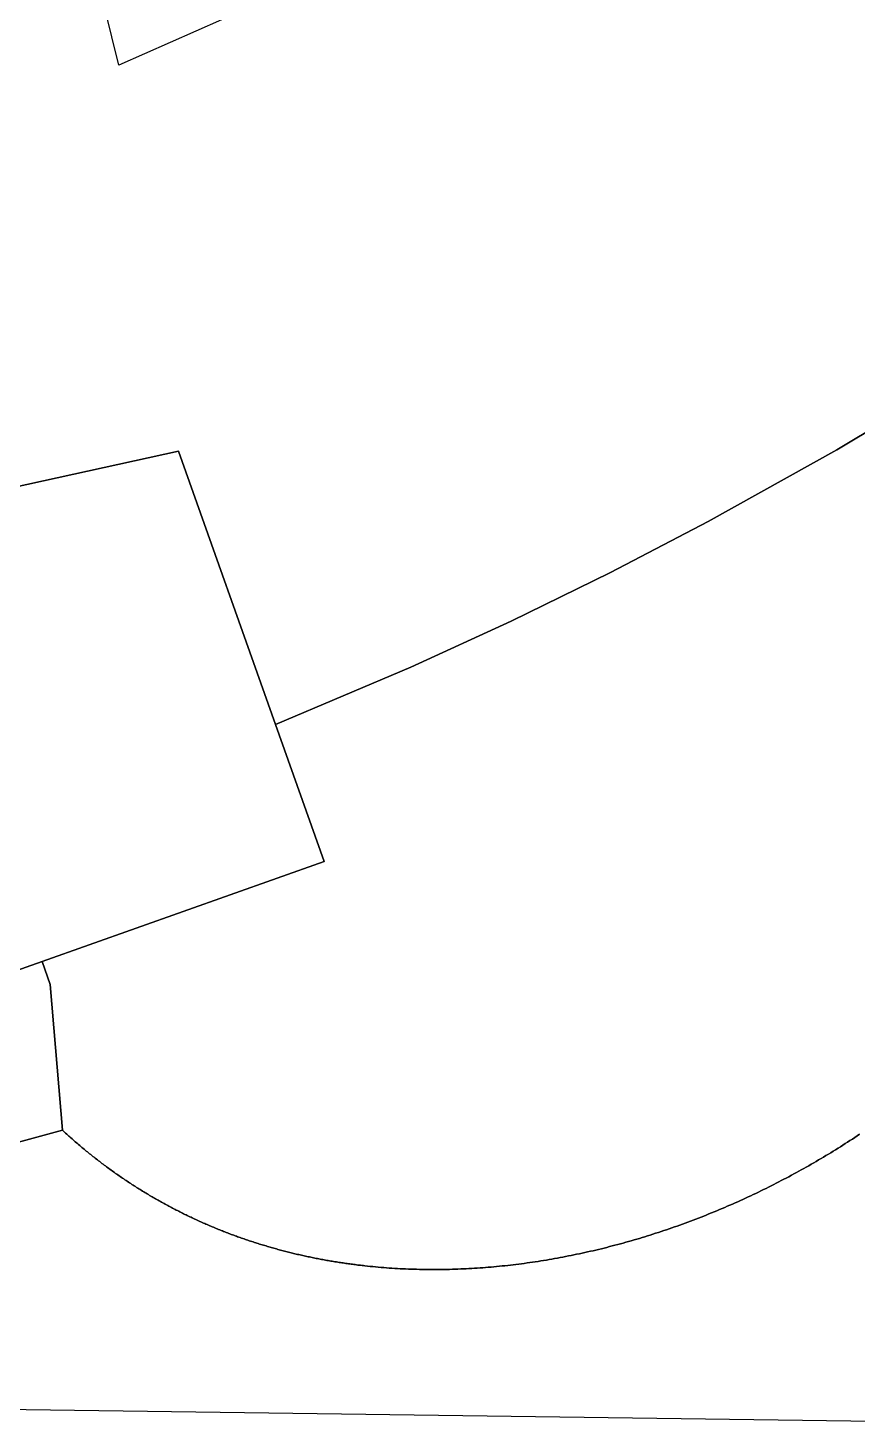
# Model space of a CAD drawing. Header units: millimetres. Extents: x 539514 to 908003, y -69769 to 203909.
# Drawn here: x 756701 to 776625, y -44735 to -11242 of the extents above; entities that cross this region are included whole.
import ezdxf

# ---------------------------------------------------------------- set-up
doc = ezdxf.new("R2010")
doc.units = ezdxf.units.MM
doc.layers.add('CLOSED_AREAS', color=7, linetype='Continuous')

msp = doc.modelspace()

# ---------------------------------------------------------------- linework, layer by layer
at = {"layer": 'CLOSED_AREAS'}
for points in [[(746534.617, -24450.098), (760323.195, -21420.633), (762650.787, -27989.857), (765905.134, -26607.681), (768314.781, -25500.498), (770696.081, -24333.6), (773047.554, -23107.715), (776133.943, -21382.77), (778410.184, -20022.273), (780651.816, -18605.467), (783584.405, -16630.328), (780697.702, -11748.011), (792044.94, -3679.641)], [(762586.478, -10496.905), (758887.697, -12134.59), (758390.902, -10117.143)], [(778410.184, -20022.273), (776133.943, -21382.77), (773047.554, -23107.715), (770696.081, -24333.6), (768314.781, -25500.498), (765905.134, -26607.681), (762650.787, -27989.857), (763817.91, -31283.878), (757041.933, -33684.713), (757239.225, -34241.538), (757530.709, -37739.352), (757556.368, -37763.12), (757582.072, -37786.796), (757607.819, -37810.382), (757633.611, -37833.876), (757659.446, -37857.279), (757685.326, -37880.591), (757711.249, -37903.812), (757737.215, -37926.942), (757763.226, -37949.981), (757789.279, -37972.929), (757815.375, -37995.787), (757841.515, -38018.554), (757867.698, -38041.23), (757893.923, -38063.816), (757920.191, -38086.311), (757946.501, -38108.716), (757972.854, -38131.031), (757999.249, -38153.256), (758025.687, -38175.39), (758052.166, -38197.434), (758078.687, -38219.388), (758105.25, -38241.253), (758131.854, -38263.027), (758158.5, -38284.712), (758185.188, -38306.307), (758211.916, -38327.812), (758238.686, -38349.228), (758265.496, -38370.554), (758292.348, -38391.79), (758319.24, -38412.938), (758346.173, -38433.996), (758373.146, -38454.965), (758400.159, -38475.844), (758427.213, -38496.635), (758454.306, -38517.336), (758481.44, -38537.949), (758508.613, -38558.473), (758535.826, -38578.907), (758563.079, -38599.254), (758590.371, -38619.511), (758617.702, -38639.68), (758645.072, -38659.761), (758672.482, -38679.753), (758699.93, -38699.656), (758727.417, -38719.471), (758754.942, -38739.199), (758782.506, -38758.837), (758810.109, -38778.388), (758837.749, -38797.851), (758865.428, -38817.226), (758893.144, -38836.513), (758920.899, -38855.712), (758948.691, -38874.824), (758976.521, -38893.847), (759004.388, -38912.784), (759032.292, -38931.632), (759060.234, -38950.394), (759088.213, -38969.068), (759116.228, -38987.654), (759144.281, -39006.153), (759172.37, -39024.566), (759200.495, -39042.891), (759228.657, -39061.129), (759256.856, -39079.28), (759285.09, -39097.344), (759313.36, -39115.322), (759341.667, -39133.212), (759370.009, -39151.017), (759398.386, -39168.734), (759426.799, -39186.365), (759455.248, -39203.91), (759483.731, -39221.368), (759512.25, -39238.74), (759540.804, -39256.025), (759569.392, -39273.225), (759598.015, -39290.338), (759626.673, -39307.365), (759655.365, -39324.307), (759684.092, -39341.162), (759712.853, -39357.932), (759741.647, -39374.616), (759770.476, -39391.214), (759799.338, -39407.727), (759828.235, -39424.154), (759857.164, -39440.496), (759886.127, -39456.752), (759915.124, -39472.924), (759944.153, -39489.009), (759973.215, -39505.01), (760002.311, -39520.926), (760031.439, -39536.756), (760060.599, -39552.502), (760089.793, -39568.163), (760119.018, -39583.739), (760148.276, -39599.23), (760177.565, -39614.637), (760206.887, -39629.959), (760236.241, -39645.196), (760265.626, -39660.349), (760295.043, -39675.418), (760324.491, -39690.402), (760353.971, -39705.302), (760383.482, -39720.118), (760413.023, -39734.85), (760442.596, -39749.498), (760472.2, -39764.062), (760501.834, -39778.542), (760531.499, -39792.938), (760561.194, -39807.25), (760590.919, -39821.479), (760620.675, -39835.624), (760650.46, -39849.686), (760680.275, -39863.664), (760710.121, -39877.559), (760739.995, -39891.371), (760769.899, -39905.099), (760799.833, -39918.744), (760829.796, -39932.306), (760859.788, -39945.785), (760889.809, -39959.181), (760919.858, -39972.495), (760949.937, -39985.725), (760980.043, -39998.873), (761010.179, -40011.938), (761040.343, -40024.92), (761070.534, -40037.82), (761100.754, -40050.638), (761131.002, -40063.373), (761161.278, -40076.025), (761191.581, -40088.596), (761221.912, -40101.084), (761252.27, -40113.491), (761282.655, -40125.815), (761313.068, -40138.057), (761343.508, -40150.218), (761373.974, -40162.296), (761404.467, -40174.293), (761434.987, -40186.208), (761465.533, -40198.042), (761496.106, -40209.794), (761526.705, -40221.465), (761557.33, -40233.054), (761587.981, -40244.562), (761618.658, -40255.989), (761649.36, -40267.334), (761680.088, -40278.599), (761710.841, -40289.782), (761741.62, -40300.885), (761772.424, -40311.907), (761803.253, -40322.847), (761834.107, -40333.708), (761864.986, -40344.487), (761895.889, -40355.186), (761926.817, -40365.804), (761957.769, -40376.342), (761988.746, -40386.799), (762019.747, -40397.177), (762050.771, -40407.474), (762081.82, -40417.69), (762112.892, -40427.827), (762143.988, -40437.884), (762175.107, -40447.86), (762206.25, -40457.757), (762237.416, -40467.574), (762268.605, -40477.311), (762299.817, -40486.969), (762331.052, -40496.547), (762362.31, -40506.045), (762393.59, -40515.465), (762424.892, -40524.804), (762456.217, -40534.065), (762487.564, -40543.246), (762518.933, -40552.348), (762550.324, -40561.37), (762581.737, -40570.314), (762613.172, -40579.179), (762644.628, -40587.965), (762676.105, -40596.672), (762707.604, -40605.301), (762739.123, -40613.851), (762770.664, -40622.322), (762802.226, -40630.714), (762833.808, -40639.029), (762865.411, -40647.264), (762897.035, -40655.422), (762928.679, -40663.501), (762960.343, -40671.502), (762992.027, -40679.425), (763023.731, -40687.27), (763055.455, -40695.037), (763087.199, -40702.726), (763118.962, -40710.338), (763150.745, -40717.871), (763182.547, -40725.327), (763214.368, -40732.706), (763246.208, -40740.006), (763278.067, -40747.23), (763309.945, -40754.376), (763341.842, -40761.444), (763373.757, -40768.436), (763405.69, -40775.35), (763437.642, -40782.187), (763469.612, -40788.947), (763501.6, -40795.631), (763533.606, -40802.237), (763565.629, -40808.766), (763597.67, -40815.219), (763629.729, -40821.595), (763661.805, -40827.895), (763693.898, -40834.118), (763726.008, -40840.264), (763758.136, -40846.334), (763790.28, -40852.328), (763822.441, -40858.246), (763854.618, -40864.087), (763886.812, -40869.852), (763919.022, -40875.542), (763951.248, -40881.155), (763983.491, -40886.692), (764015.749, -40892.154), (764048.023, -40897.54), (764080.313, -40902.85), (764112.618, -40908.085), (764144.938, -40913.244), (764177.274, -40918.327), (764209.625, -40923.336), (764241.991, -40928.268), (764274.372, -40933.126), (764306.768, -40937.909), (764339.178, -40942.616), (764371.603, -40947.248), (764404.042, -40951.806), (764436.496, -40956.288), (764468.963, -40960.696), (764501.444, -40965.029), (764533.94, -40969.288), (764566.449, -40973.471), (764598.971, -40977.58), (764631.507, -40981.615), (764664.056, -40985.576), (764696.619, -40989.462), (764729.194, -40993.273), (764761.783, -40997.011), (764794.384, -41000.675), (764859.624, -41007.78), (764924.914, -41014.589), (764990.252, -41021.104), (765055.638, -41027.324), (765121.07, -41033.25), (765186.548, -41038.883), (765252.07, -41044.224), (765317.636, -41049.272), (765383.243, -41054.029), (765448.892, -41058.494), (765514.582, -41062.67), (765580.31, -41066.555), (765646.076, -41070.151), (765711.88, -41073.459), (765777.719, -41076.478), (765843.594, -41079.21), (765909.502, -41081.655), (765975.444, -41083.814), (766041.417, -41085.686), (766107.421, -41087.274), (766173.455, -41088.576), (766239.517, -41089.595), (766305.608, -41090.33), (766371.725, -41090.782), (766437.867, -41090.951), (766504.034, -41090.839), (766570.225, -41090.446), (766636.437, -41089.772), (766702.672, -41088.817), (766768.927, -41087.583), (766835.201, -41086.071), (766901.493, -41084.279), (766967.803, -41082.21), (767034.129, -41079.864), (767100.47, -41077.241), (767166.825, -41074.342), (767233.193, -41071.167), (767299.573, -41067.717), (767365.964, -41063.993), (767432.366, -41059.995), (767498.776, -41055.724), (767565.194, -41051.18), (767631.618, -41046.363), (767698.049, -41041.276), (767764.484, -41035.917), (767830.923, -41030.288), (767897.365, -41024.389), (767963.808, -41018.221), (768030.252, -41011.784), (768096.695, -41005.079), (768163.137, -40998.106), (768229.576, -40990.866), (768296.011, -40983.36), (768362.442, -40975.588), (768428.867, -40967.551), (768495.286, -40959.249), (768561.696, -40950.683), (768628.098, -40941.854), (768694.49, -40932.761), (768760.871, -40923.406), (768827.24, -40913.789), (768893.596, -40903.911), (768959.938, -40893.772), (769026.265, -40883.373), (769092.575, -40872.714), (769158.869, -40861.797), (769225.144, -40850.62), (769291.4, -40839.187), (769357.636, -40827.495), (769423.85, -40815.547), (769490.042, -40803.343), (769556.211, -40790.884), (769622.355, -40778.169), (769688.473, -40765.2), (769754.565, -40751.977), (769820.63, -40738.501), (769886.665, -40724.772), (769952.671, -40710.791), (770018.647, -40696.558), (770084.59, -40682.074), (770150.501, -40667.34), (770216.377, -40652.356), (770282.219, -40637.123), (770348.025, -40621.641), (770413.794, -40605.91), (770479.525, -40589.933), (770545.217, -40573.708), (770610.868, -40557.236), (770676.479, -40540.519), (770742.047, -40523.557), (770807.572, -40506.35), (770873.052, -40488.898), (770938.488, -40471.204), (771003.877, -40453.266), (771069.218, -40435.085), (771134.511, -40416.663), (771199.754, -40398), (771264.947, -40379.095), (771330.089, -40359.951), (771395.177, -40340.567), (771460.212, -40320.944), (771525.192, -40301.082), (771590.117, -40280.983), (771654.984, -40260.646), (771719.794, -40240.073), (771784.545, -40219.263), (771849.235, -40198.218), (771913.865, -40176.938), (771978.433, -40155.423), (772042.938, -40133.675), (772107.378, -40111.693), (772171.754, -40089.478), (772236.063, -40067.031), (772300.305, -40044.353), (772364.478, -40021.444), (772428.583, -39998.304), (772492.617, -39974.934), (772556.579, -39951.335), (772620.469, -39927.507), (772684.285, -39903.451), (772748.027, -39879.168), (772811.694, -39854.657), (772875.283, -39829.92), (772938.795, -39804.957), (773002.228, -39779.769), (773065.582, -39754.356), (773128.854, -39728.719), (773192.045, -39702.858), (773255.153, -39676.774), (773318.177, -39650.468), (773381.116, -39623.94), (773443.968, -39597.19), (773506.734, -39570.22), (773569.412, -39543.03), (773632, -39515.62), (773694.498, -39487.991), (773756.905, -39460.143), (773819.22, -39432.078), (773881.441, -39403.795), (773943.568, -39375.295), (774005.6, -39346.58), (774067.535, -39317.648), (774129.373, -39288.502), (774191.111, -39259.141), (774252.751, -39229.566), (774314.29, -39199.778), (774375.727, -39169.778), (774437.061, -39139.565), (774498.291, -39109.14), (774559.417, -39078.504), (774620.437, -39047.658), (774681.35, -39016.602), (774742.155, -38985.337), (774802.851, -38953.863), (774863.437, -38922.18), (774923.912, -38890.291), (774984.275, -38858.194), (775044.524, -38825.89), (775104.66, -38793.381), (775164.68, -38760.666), (775224.584, -38727.747), (775284.37, -38694.623), (775344.038, -38661.296), (775403.587, -38627.765), (775463.015, -38594.032), (775522.322, -38560.098), (775581.506, -38525.962), (775640.567, -38491.625), (775699.502, -38457.088), (775758.313, -38422.351), (775816.996, -38387.415), (775875.552, -38352.281), (775933.979, -38316.949), (775992.276, -38281.42), (776050.442, -38245.694), (776108.476, -38209.771), (776166.378, -38173.653), (776224.145, -38137.34), (776281.777, -38100.832), (776339.273, -38064.131), (776396.632, -38027.236), (776453.852, -37990.148), (776510.934, -37952.868), (776567.875, -37915.397), (776624.675, -37877.734), (776681.332, -37839.881)], [(751118.052, -39488.258), (757530.709, -37739.352), (757239.225, -34241.538), (757041.933, -33684.713), (749175.882, -36471.779)], [(776681.332, -37839.881), (776624.675, -37877.734), (776567.875, -37915.397), (776510.934, -37952.868), (776453.852, -37990.148), (776396.632, -38027.236), (776339.273, -38064.131), (776281.777, -38100.832), (776224.145, -38137.34), (776166.378, -38173.653), (776108.476, -38209.771), (776050.442, -38245.694), (775992.276, -38281.42), (775933.979, -38316.949), (775875.552, -38352.281), (775816.996, -38387.415), (775758.313, -38422.351), (775699.502, -38457.088), (775640.567, -38491.625), (775581.506, -38525.962), (775522.322, -38560.098), (775463.015, -38594.032), (775403.587, -38627.765), (775344.038, -38661.296), (775284.37, -38694.623), (775224.584, -38727.747), (775164.68, -38760.666), (775104.66, -38793.381), (775044.524, -38825.89), (774984.275, -38858.194), (774923.912, -38890.291), (774863.437, -38922.18), (774802.851, -38953.863), (774742.155, -38985.337), (774681.35, -39016.602), (774620.437, -39047.658), (774559.417, -39078.504), (774498.291, -39109.14), (774437.061, -39139.565), (774375.727, -39169.778), (774314.29, -39199.778), (774252.751, -39229.566), (774191.111, -39259.141), (774129.373, -39288.502), (774067.535, -39317.648), (774005.6, -39346.58), (773943.568, -39375.295), (773881.441, -39403.795), (773819.22, -39432.078), (773756.905, -39460.143), (773694.498, -39487.991), (773632, -39515.62), (773569.412, -39543.03), (773506.734, -39570.22), (773443.968, -39597.19), (773381.116, -39623.94), (773318.177, -39650.468), (773255.153, -39676.774), (773192.045, -39702.858), (773128.854, -39728.719), (773065.582, -39754.356), (773002.228, -39779.769), (772938.795, -39804.957), (772875.283, -39829.92), (772811.694, -39854.657), (772748.027, -39879.168), (772684.285, -39903.451), (772620.469, -39927.507), (772556.579, -39951.335), (772492.617, -39974.934), (772428.583, -39998.304), (772364.478, -40021.444), (772300.305, -40044.353), (772236.063, -40067.031), (772171.754, -40089.478), (772107.378, -40111.693), (772042.938, -40133.675), (771978.433, -40155.423), (771913.865, -40176.938), (771849.235, -40198.218), (771784.545, -40219.263), (771719.794, -40240.073), (771654.984, -40260.646), (771590.117, -40280.983), (771525.192, -40301.082), (771460.212, -40320.944), (771395.177, -40340.567), (771330.089, -40359.951), (771264.947, -40379.095), (771199.754, -40398), (771134.511, -40416.663), (771069.218, -40435.085), (771003.877, -40453.266), (770938.488, -40471.204), (770873.052, -40488.898), (770807.572, -40506.35), (770742.047, -40523.557), (770676.479, -40540.519), (770610.868, -40557.236), (770545.217, -40573.708), (770479.525, -40589.933), (770413.794, -40605.91), (770348.025, -40621.641), (770282.219, -40637.123), (770216.377, -40652.356), (770150.501, -40667.34), (770084.59, -40682.074), (770018.647, -40696.558), (769952.671, -40710.791), (769886.665, -40724.772), (769820.63, -40738.501), (769754.565, -40751.977), (769688.473, -40765.2), (769622.355, -40778.169), (769556.211, -40790.884), (769490.042, -40803.343), (769423.85, -40815.547), (769357.636, -40827.495), (769291.4, -40839.187), (769225.144, -40850.62), (769158.869, -40861.797), (769092.575, -40872.714), (769026.265, -40883.373), (768959.938, -40893.772), (768893.596, -40903.911), (768827.24, -40913.789), (768760.871, -40923.406), (768694.49, -40932.761), (768628.098, -40941.854), (768561.696, -40950.683), (768495.286, -40959.249), (768428.867, -40967.551), (768362.442, -40975.588), (768296.011, -40983.36), (768229.576, -40990.866), (768163.137, -40998.106), (768096.695, -41005.079), (768030.252, -41011.784), (767963.808, -41018.221), (767897.365, -41024.389), (767830.923, -41030.288), (767764.484, -41035.917), (767698.049, -41041.276), (767631.618, -41046.363), (767565.194, -41051.18), (767498.776, -41055.724), (767432.366, -41059.995), (767365.964, -41063.993), (767299.573, -41067.717), (767233.193, -41071.167), (767166.825, -41074.342), (767100.47, -41077.241), (767034.129, -41079.864), (766967.803, -41082.21), (766901.493, -41084.279), (766835.201, -41086.071), (766768.927, -41087.583), (766702.672, -41088.817), (766636.437, -41089.772), (766570.225, -41090.446), (766504.034, -41090.839), (766437.867, -41090.951), (766371.725, -41090.782), (766305.608, -41090.33), (766239.517, -41089.595), (766173.455, -41088.576), (766107.421, -41087.274), (766041.417, -41085.686), (765975.444, -41083.814), (765909.502, -41081.655), (765843.594, -41079.21), (765777.719, -41076.478), (765711.88, -41073.459), (765646.076, -41070.151), (765580.31, -41066.555), (765514.582, -41062.67), (765448.892, -41058.494), (765383.243, -41054.029), (765317.636, -41049.272), (765252.07, -41044.224), (765186.548, -41038.883), (765121.07, -41033.25), (765055.638, -41027.324), (764990.252, -41021.104), (764924.914, -41014.589), (764859.624, -41007.78), (764794.384, -41000.675), (764761.783, -40997.011), (764729.194, -40993.273), (764696.619, -40989.462), (764664.056, -40985.576), (764631.507, -40981.615), (764598.971, -40977.58), (764566.449, -40973.471), (764533.94, -40969.288), (764501.444, -40965.029), (764468.963, -40960.696), (764436.496, -40956.288), (764404.042, -40951.806), (764371.603, -40947.248), (764339.178, -40942.616), (764306.768, -40937.909), (764274.372, -40933.126), (764241.991, -40928.268), (764209.625, -40923.336), (764177.274, -40918.327), (764144.938, -40913.244), (764112.618, -40908.085), (764080.313, -40902.85), (764048.023, -40897.54), (764015.749, -40892.154), (763983.491, -40886.692), (763951.248, -40881.155), (763919.022, -40875.542), (763886.812, -40869.852), (763854.618, -40864.087), (763822.441, -40858.246), (763790.28, -40852.328), (763758.136, -40846.334), (763726.008, -40840.264), (763693.898, -40834.118), (763661.805, -40827.895), (763629.729, -40821.595), (763597.67, -40815.219), (763565.629, -40808.766), (763533.606, -40802.237), (763501.6, -40795.631), (763469.612, -40788.947), (763437.642, -40782.187), (763405.69, -40775.35), (763373.757, -40768.436), (763341.842, -40761.444), (763309.945, -40754.376), (763278.067, -40747.23), (763246.208, -40740.006), (763214.368, -40732.706), (763182.547, -40725.327), (763150.745, -40717.871), (763118.962, -40710.338), (763087.199, -40702.726), (763055.455, -40695.037), (763023.731, -40687.27), (762992.027, -40679.425), (762960.343, -40671.502), (762928.679, -40663.501), (762897.035, -40655.422), (762865.411, -40647.264), (762833.808, -40639.029), (762802.226, -40630.714), (762770.664, -40622.322), (762739.123, -40613.851), (762707.604, -40605.301), (762676.105, -40596.672), (762644.628, -40587.965), (762613.172, -40579.179), (762581.737, -40570.314), (762550.324, -40561.37), (762518.933, -40552.348), (762487.564, -40543.246), (762456.217, -40534.065), (762424.892, -40524.804), (762393.59, -40515.465), (762362.31, -40506.045), (762331.052, -40496.547), (762299.817, -40486.969), (762268.605, -40477.311), (762237.416, -40467.574), (762206.25, -40457.757), (762175.107, -40447.86), (762143.988, -40437.884), (762112.892, -40427.827), (762081.82, -40417.69), (762050.771, -40407.474), (762019.747, -40397.177), (761988.746, -40386.799), (761957.769, -40376.342), (761926.817, -40365.804), (761895.889, -40355.186), (761864.986, -40344.487), (761834.107, -40333.708), (761803.253, -40322.847), (761772.424, -40311.907), (761741.62, -40300.885), (761710.841, -40289.782), (761680.088, -40278.599), (761649.36, -40267.334), (761618.658, -40255.989), (761587.981, -40244.562), (761557.33, -40233.054), (761526.705, -40221.465), (761496.106, -40209.794), (761465.533, -40198.042), (761434.987, -40186.208), (761404.467, -40174.293), (761373.974, -40162.296), (761343.508, -40150.218), (761313.068, -40138.057), (761282.655, -40125.815), (761252.27, -40113.491), (761221.912, -40101.084), (761191.581, -40088.596), (761161.278, -40076.025), (761131.002, -40063.373), (761100.754, -40050.638), (761070.534, -40037.82), (761040.343, -40024.92), (761010.179, -40011.938), (760980.043, -39998.873), (760949.937, -39985.725), (760919.858, -39972.495), (760889.809, -39959.181), (760859.788, -39945.785), (760829.796, -39932.306), (760799.833, -39918.744), (760769.899, -39905.099), (760739.995, -39891.371), (760710.121, -39877.559), (760680.275, -39863.664), (760650.46, -39849.686), (760620.675, -39835.624), (760590.919, -39821.479), (760561.194, -39807.25), (760531.499, -39792.938), (760501.834, -39778.542), (760472.2, -39764.062), (760442.596, -39749.498), (760413.023, -39734.85), (760383.482, -39720.118), (760353.971, -39705.302), (760324.491, -39690.402), (760295.043, -39675.418), (760265.626, -39660.349), (760236.241, -39645.196), (760206.887, -39629.959), (760177.565, -39614.637), (760148.276, -39599.23), (760119.018, -39583.739), (760089.793, -39568.163), (760060.599, -39552.502), (760031.439, -39536.756), (760002.311, -39520.926), (759973.215, -39505.01), (759944.153, -39489.009), (759915.124, -39472.924), (759886.127, -39456.752), (759857.164, -39440.496), (759828.235, -39424.154), (759799.338, -39407.727), (759770.476, -39391.214), (759741.647, -39374.616), (759712.853, -39357.932), (759684.092, -39341.162), (759655.365, -39324.307), (759626.673, -39307.365), (759598.015, -39290.338), (759569.392, -39273.225), (759540.804, -39256.025), (759512.25, -39238.74), (759483.731, -39221.368), (759455.248, -39203.91), (759426.799, -39186.365), (759398.386, -39168.734), (759370.009, -39151.017), (759341.667, -39133.212), (759313.36, -39115.322), (759285.09, -39097.344), (759256.856, -39079.28), (759228.657, -39061.129), (759200.495, -39042.891), (759172.37, -39024.566), (759144.281, -39006.153), (759116.228, -38987.654), (759088.213, -38969.068), (759060.234, -38950.394), (759032.292, -38931.632), (759004.388, -38912.784), (758976.521, -38893.847), (758948.691, -38874.824), (758920.899, -38855.712), (758893.144, -38836.513), (758865.428, -38817.226), (758837.749, -38797.851), (758810.109, -38778.388), (758782.506, -38758.837), (758754.942, -38739.199), (758727.417, -38719.471), (758699.93, -38699.656), (758672.482, -38679.753), (758645.072, -38659.761), (758617.702, -38639.68), (758590.371, -38619.511), (758563.079, -38599.254), (758535.826, -38578.907), (758508.613, -38558.473), (758481.44, -38537.949), (758454.306, -38517.336), (758427.213, -38496.635), (758400.159, -38475.844), (758373.146, -38454.965), (758346.173, -38433.996), (758319.24, -38412.938), (758292.348, -38391.79), (758265.496, -38370.554), (758238.686, -38349.228), (758211.916, -38327.812), (758185.188, -38306.307), (758158.5, -38284.712), (758131.854, -38263.027), (758105.25, -38241.253), (758078.687, -38219.388), (758052.166, -38197.434), (758025.687, -38175.39), (757999.249, -38153.256), (757972.854, -38131.031), (757946.501, -38108.716), (757920.191, -38086.311), (757893.923, -38063.816), (757867.698, -38041.23), (757841.515, -38018.554), (757815.375, -37995.787), (757789.279, -37972.929), (757763.226, -37949.981), (757737.215, -37926.942), (757711.249, -37903.812), (757685.326, -37880.591), (757659.446, -37857.279), (757633.611, -37833.876), (757607.819, -37810.382), (757582.072, -37786.796), (757556.368, -37763.12), (757530.709, -37739.352), (751118.052, -39488.258)], [(756073.287, -44443.493), (777060.166, -44734.978)]]:
    msp.add_lwpolyline(points, dxfattribs=at)
msp.add_lwpolyline([(747766.86, -30058.66), (749175.882, -36471.779), (757041.933, -33684.713), (763817.91, -31283.878), (762650.787, -27989.857), (760323.195, -21420.633), (746534.617, -24450.098)], close=True, dxfattribs=at)

doc.saveas('drawing.dxf')
